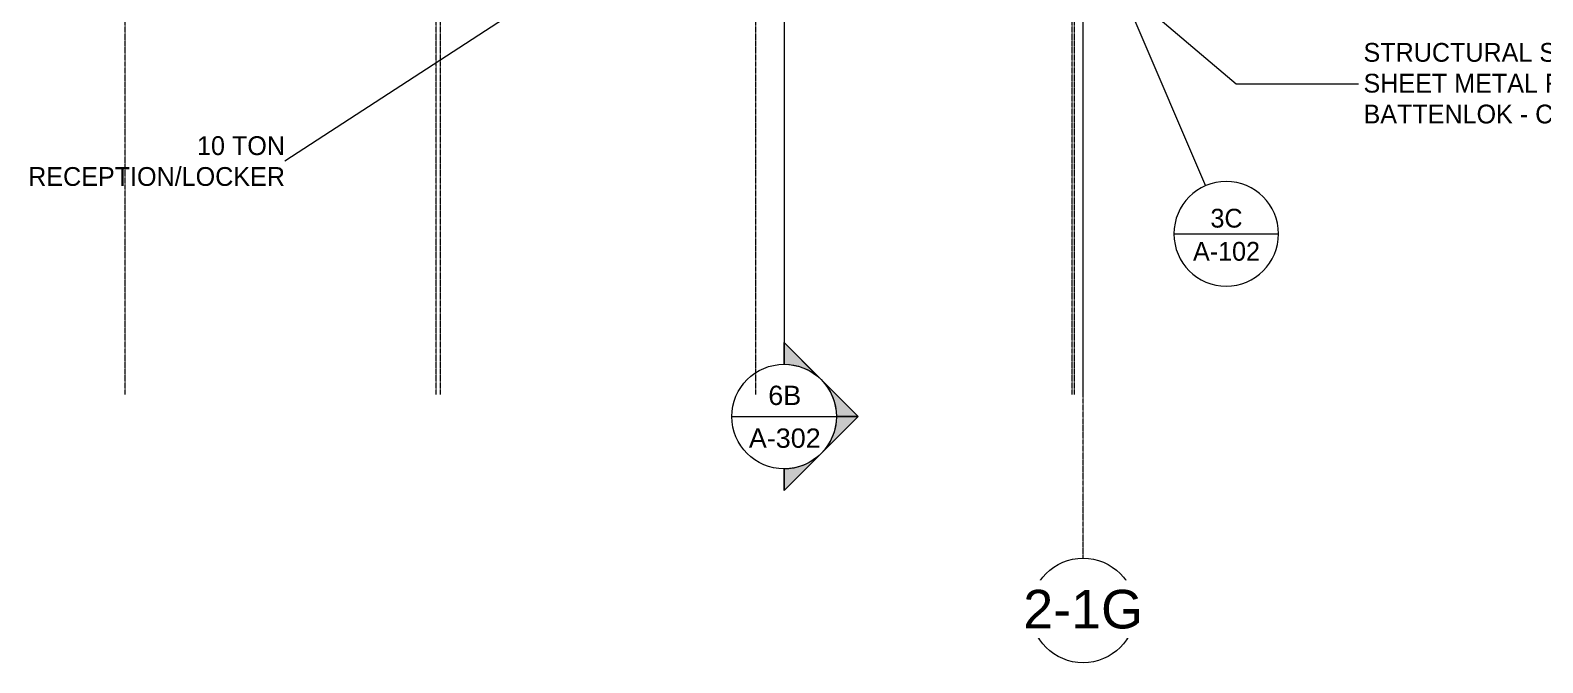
# Model space of a CAD drawing. Header units: inches. Extents: x 21290 to 29416, y -23522 to -20467.
# Drawn here: x 25315 to 26703, y -23522 to -22941 of the extents above; entities that cross this region are included whole.
import ezdxf

# ---------------------------------------------------------------- set-up
doc = ezdxf.new("R2010")
doc.units = ezdxf.units.IN
doc.header["$MEASUREMENT"] = 0
doc.linetypes.add('Grid Line 1_2_', pattern=[0.875, 0.5, -0.125, 0.125, -0.125])
for name, color, linetype, lineweight in [('A-ANNO-IDEN', 131, 'Continuous', 9), ('A-ANNO-SYMB', 150, 'Continuous', 9), ('G-ANNO-SYMB', 111, 'Continuous', 9), ('M-EQPM-IDEN', 50, 'Continuous', 9), ('S-GRID', 1, 'Continuous', 9), ('S-GRID-IDEN', 1, 'Continuous', 9)]:
    doc.layers.add(name, color=color, linetype=linetype, lineweight=lineweight)
doc.styles.add('Arial', font='arial.ttf', dxfattribs={"height": 35.407186})
doc.styles.add('Arial_1', font='arial.ttf', dxfattribs={"height": 17.703593})
doc.styles.add('Century Gothic', font='GOTHIC.TTF', dxfattribs={"height": 17.245342})

# ---------------------------------------------------------------- blocks, each defined once
blk = doc.blocks.new('Section - Section Head - Filled-1526-Roof Low')
at = {"layer": 'G-ANNO-SYMB'}
h = blk.add_hatch(color=256, dxfattribs=at)
edge = h.paths.add_edge_path(flags=0)
edge.add_line((-0.4268, 0.1768), (-0.25, 0.3536))
edge.add_line((-0.25, 0.3536), (-0.25, 0.25))
edge.add_arc((-0.25, 0), 0.25, 90, 135)
h = blk.add_hatch(color=256, dxfattribs=at)
edge = h.paths.add_edge_path(flags=0)
edge.add_arc((-0.25, 0), 0.25, 45, 90)
edge.add_line((-0.25, 0.25), (-0.25, 0.3536))
edge.add_line((-0.25, 0.3536), (-0.0732, 0.1768))
h = blk.add_hatch(color=256, dxfattribs=at)
edge = h.paths.add_edge_path(flags=0)
edge.add_arc((-0.25, 0), 0.2503, 137.9216, 180)
edge.add_line((-0.5003, 0), (-0.6036, 0))
edge.add_line((-0.6036, 0), (-0.4358, 0.1678))
h = blk.add_hatch(color=256, dxfattribs=at)
edge = h.paths.add_edge_path(flags=0)
edge.add_line((-0.0642, 0.1678), (0.1036, 0))
edge.add_line((0.1036, 0), (0.0003, 0))
edge.add_arc((-0.25, 0), 0.2503, 0, 42.0784)
for p, q in [((-0.25, 0.3536), (-0.6036, 0)), ((-0.25, 0.3536), (-0.4268, 0.1768)), ((-0.25, 0.3536), (0.1036, 0)), ((-0.25, 0.25), (-0.25, 0.3536)), ((-0.0732, 0.1768), (-0.25, 0.3536)), ((-0.25, 0.3536), (-0.25, 0.25)), ((-0.4358, 0.1678), (-0.6036, 0)), ((0.1036, 0), (-0.0642, 0.1678)), ((-0.6036, 0), (-0.5003, 0)), ((0.0003, 0), (0.1036, 0)), ((-0.5, 0), (-0.6036, 0)), ((0, 0), (0.1036, 0))]:
    blk.add_line(p, q, dxfattribs=at)
for radius, start, end in [(0.25, 360, 180), (0.25, 90, 135), (0.25, 45, 90), (0.2503, 137.9216, 180), (0.2503, 0, 42.0784), (0.25, 180, 360)]:
    blk.add_arc((-0.25, 0), radius, start, end, dxfattribs=at)
blk = doc.blocks.new('Grid - Grid Head - Circle-14747-Roof Low')
at = {"layer": 'S-GRID-IDEN'}
blk.add_circle((0, 0), 0.25, dxfattribs=at)
blk = doc.blocks.new('Floor Plan - Callout Head-19020-Roof Low')
at = {"layer": 'A-ANNO-SYMB'}
blk.add_line((-0.25, 0), (0.25, 0), dxfattribs=at)
for start, end in [(360, 180), (180, 360)]:
    blk.add_arc((0, 0), 0.25, start, end, dxfattribs=at)

msp = doc.modelspace()

# ---------------------------------------------------------------- linework, layer by layer
at = {"layer": 'A-ANNO-IDEN', "color": 153}
for p, q in [((26242.28335, -22838.38348), (26421.84753, -22990.53788)), ((26421.84753, -22990.53788), (26538.88859, -22990.53788))]:
    msp.add_line(p, q, dxfattribs=at)
at = {"layer": 'A-ANNO-SYMB'}
msp.add_line((26327.14541, -22928.5088), (26393.87762, -23084.0558), dxfattribs=at)
at = {"layer": 'G-ANNO-SYMB'}
for p, q in [((26006.81696, -20822.32008), (26006.81696, -23247.85936)), ((25958.81696, -23295.85936), (26054.81696, -23295.85936))]:
    msp.add_line(p, q, dxfattribs=at)
at = {"layer": 'M-EQPM-IDEN', "color": 153}
msp.add_line((26081.76523, -22714.55281), (25548.48146, -23061.58174), dxfattribs=at)
at = {"layer": 'S-GRID', "linetype": 'Grid Line 1_2_'}
for p, q in [((25401.89023, -23275.7461), (25401.89023, -20589.47733)), ((25691.39023, -23275.7461), (25691.39023, -20589.47733)), ((25980.89023, -23275.7461), (25980.89023, -20589.47733)), ((26271.39023, -23275.7461), (26271.39023, -20589.47733)), ((26273.39023, -23275.7461), (26273.39023, -20589.47733)), ((26281.39023, -23275.7461), (26281.39023, -20589.47733)), ((25401.89023, -23275.7461), (25401.89023, -20724.9518)), ((25687.39023, -23275.7461), (25687.39023, -20724.9518)), ((25691.39023, -23275.7461), (25691.39023, -20724.9518)), ((25980.89023, -23275.7461), (25980.89023, -20724.9518)), ((26281.39023, -23425.7461), (26281.39023, -20724.9518))]:
    msp.add_line(p, q, dxfattribs=at)

# ---------------------------------------------------------------- block references
at = {"layer": 'A-ANNO-SYMB', "xscale": 191.9999999999999, "yscale": 191.9999999999999, "zscale": 191.9999999999999}
msp.add_blockref('Floor Plan - Callout Head-19020-Roof Low', (26412.80232, -23128.16765), dxfattribs=at)
at = {"layer": 'G-ANNO-SYMB', "extrusion": (0, 0, -1), "xscale": 191.9999999999999, "yscale": 191.9999999999999, "zscale": 191.9999999999999, "rotation": 90.00000000000053}
msp.add_blockref('Section - Section Head - Filled-1526-Roof Low', (-26006.81696, -23247.85936), dxfattribs=at)
at = {"layer": 'S-GRID-IDEN', "xscale": 191.9999999999999, "yscale": 191.9999999999999, "zscale": 191.9999999999999}
msp.add_blockref('Grid - Grid Head - Circle-14747-Roof Low', (26281.39023, -23473.7461), dxfattribs=at)

# ---------------------------------------------------------------- texts
at = {"layer": 'A-ANNO-SYMB', "char_height": 17.245342, "attachment_point": 2, "line_spacing_factor": 0.984117, "style": 'Century Gothic'}
for s, insert, width in [('3C', (26413.07917, -23105.18631), 38.88), ('A-102', (26413.07917, -23135.57082), 77.76)]:
    msp.add_mtext(s, dxfattribs=dict(at, insert=insert, width=width))
at = {"layer": 'G-ANNO-SYMB', "char_height": 17.703593, "attachment_point": 2, "line_spacing_factor": 0.938532, "style": 'Arial_1'}
for s, insert, width in [('6B', (26007.4317, -23267.52111), 36.072), ('A-302', (26007.4317, -23306.7936), 78.624)]:
    msp.add_mtext(s, dxfattribs=dict(at, insert=insert, width=width))
at = {"layer": 'M-EQPM-IDEN', "insert": (25548.48146, -23038.62212), "char_height": 17.2453416, "width": 274.104, "attachment_point": 3, "line_spacing_factor": 0.984117, "style": 'Century Gothic'}
msp.add_mtext('10 TON\\PRECEPTION/LOCKER', dxfattribs=at)

# ---------------------------------------------------------------- next in the draw order: texts
at = {"layer": 'A-ANNO-IDEN', "insert": (26538.88859, -22953.00683), "char_height": 17.2453416, "width": 400.248, "attachment_point": 1, "line_spacing_factor": 0.984117, "style": 'Century Gothic', "bg_fill": 3, "box_fill_scale": 1.25, "bg_fill_color": 0, "bg_fill_transparency": 0}
msp.add_mtext('STRUCTURAL STANDING SEAM\\PSHEET METAL ROOFING -\\PBATTENLOK - COLOR T.B.D.', dxfattribs=at)
at = {"layer": 'S-GRID-IDEN', "insert": (26281.381, -23454.87237), "char_height": 35.407186, "width": 130.896, "attachment_point": 2, "line_spacing_factor": 0.938532, "style": 'Arial', "bg_fill": 3, "box_fill_scale": 1.25, "bg_fill_color": 0, "bg_fill_transparency": 0}
msp.add_mtext('2-1G', dxfattribs=at)

doc.saveas('drawing.dxf')
